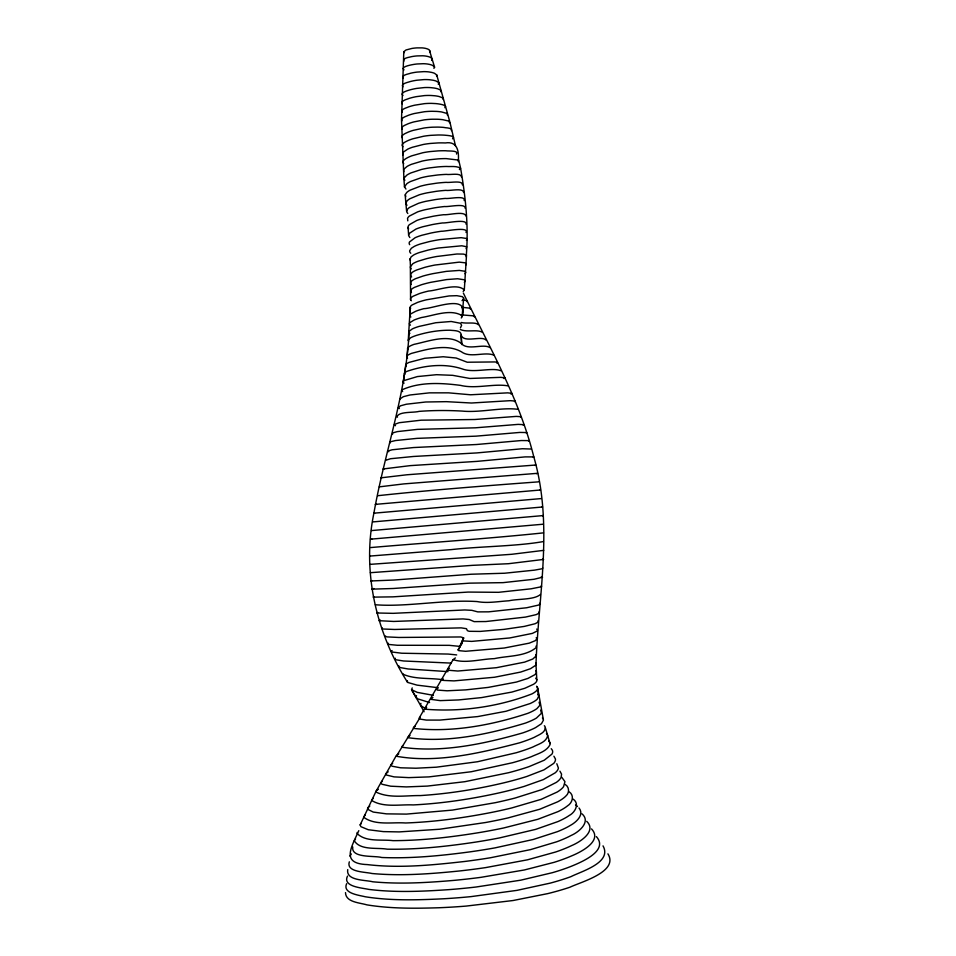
<?xml version="1.0" encoding="UTF-8"?>
<svg xmlns="http://www.w3.org/2000/svg" width="956" height="956" viewBox="0 0 956 956"><rect width="100%" height="100%" fill="white"/><g stroke="black" fill="none" stroke-linecap="round" stroke-linejoin="round"><path stroke-width="1.43" d="M411.343 300.722L410.566 299.694L410.363 266.76L412.825 263.736A44.824 8.508 -5.2 0 1 418.19 261.191L426.436 258.706A49.306 9.333 -5.2 0 1 436.725 256.495L456.956 253.997L463.505 254.093L466.528 255.073L464.305 290.038L463.17 291.484M460.445 327.848L461.617 325.339L460.517 323.283L451.196 321.479L435.769 322.734L419.039 326.426A60.694 8.616 -5.2 0 0 412.275 328.948L409.096 331.338C406.443 393.525 384.551 452.343 373.904 513.145C361.774 571.461 376.007 632.49 407.567 682.393L417.043 685.129L437.991 687.699M535.981 664.611C538.3 595.492 553.62 524.916 533.783 456.801C519.371 398.7 489.03 346.574 463.349 293.05M462.393 184.855C462.943 180.003 449.989 182.99 446.165 182.345A37.021 8.986 -5.2 0 0 436.94 183.134L427.941 184.496A33.663 8.198 -5.2 0 0 420.066 186.312L410.136 190.136A43.833 10.612 -5.2 0 0 406.85 192.383L405.308 194.474L405.774 196.661M410.865 316.998L410.005 316.006L410.244 307.294A51.206 8.198 -5.2 0 1 412.12 304.94L417.664 302.371A56.368 8.998 -5.2 0 1 426.292 299.826L449.117 295.93L456.849 295.679L462.441 296.683L463.648 298.26L462.095 316.603L461.294 317.966M466.086 248.763L466.648 246.732L461.784 245.788L438.434 248.01A47.92 9.357 -5.2 0 0 428.025 250.102L419.445 252.515A43.57 8.532 -5.2 0 0 413.554 255.049L411.056 256.913L410.064 259.255A56.906 11.114 -5.3 0 0 410.459 260.319M405.942 189.061L404.507 186.743L406.85 183.719A42.231 10.48 -5.2 0 1 410.506 181.521L420.795 177.864A32.444 8.09 -5.2 0 1 428.67 176.191L437.466 175.008A35.683 8.879 -5.2 0 1 446.344 174.386C450.252 175.079 460.72 172.498 461.497 176.86M402.584 745.596L402.106 747.245C442.246 752.97 483.951 743.947 522.669 732.929A147.523 22.108 -5.5 0 0 535.623 727.588L541.466 723.704L543.45 720.107L537.666 687.95L536.591 686.217M358.811 830.656C350.852 848.211 341.077 863.65 367.224 864.583C399.656 868.43 432.459 865.084 464.759 861.464A161.719 35.862 -5.4 0 0 490.476 857.747L530.544 849.621L556.715 841.782A125.845 28.537 -5.2 0 0 571.21 835.413C578.739 832.222 591.262 821.861 582.001 813.831M466.17 256.722C468.822 227.468 465.703 197.342 460.601 168.28C456.574 165.639 450.957 166.846 446.333 166.464A34.344 8.747 -5.2 0 0 437.848 166.918L429.304 167.933A31.225 7.971 -5.2 0 0 421.488 169.463L410.913 172.928A40.642 10.325 -5.2 0 0 406.933 175.067L403.994 178.067L404.794 180.421M408.63 235.056L408.021 226.978A50.298 10.994 -5.3 0 1 409.347 224.696L416.804 220.454A38.575 8.473 -5.2 0 1 424.177 218.171L433.45 216.199A42.422 9.285 -5.2 0 1 443.692 214.706C448.687 215.267 464.52 210.619 465.978 216.032M433.905 68.366L434.586 67.195L429.328 49.951A14.483 5.019 -5 0 0 427.057 48.804L425.814 48.445A13.229 4.577 -5.1 0 0 422.098 47.884L416.983 47.884A17.112 5.915 -5 0 0 411.905 48.445L406.013 49.975L403.791 51.743L401.508 119.703L403.934 179.346M485.959 340.049C481.8 335.317 463.923 343.312 461.21 335.281C461.461 330.095 453.694 330.716 450.228 330.238C438.828 330.107 427.44 332.079 416.553 335.377A62.14 8.449 -5.2 0 0 410.542 337.85L408.284 340.133A56.404 7.672 -5.2 0 0 408.666 341.125M462.095 316.603C469.97 293.062 433.857 308.609 423.926 308.645A57.802 8.891 -5.2 0 0 415.848 311.214L411.032 313.735A52.496 8.09 -5.2 0 0 410.005 316.006M408.284 340.133L410.244 307.294L410.65 308.358M537.332 687.065L538.754 696.088L537.248 699.147A144.189 19.12 -5.4 0 1 530.102 703.556L506.011 711.264L477.665 716.582L439.784 720.095L426.304 720.083L419.636 719.02L419.11 718.159L453.12 659.604L455.379 657.931M407.555 358.118A58.925 7.301 -5.1 0 1 406.981 357.687L407.71 347.876L408.881 346.753A63.61 8.257 -5.2 0 1 414.067 344.351C428.479 341.376 448.854 333.441 461.39 343.539C467.615 350.96 483.222 343.252 489.95 347.602M402.858 673.61L402.787 674.111C415.035 679.704 429.83 677.637 443.058 679.776M404.089 383.165L403.157 382.352L405.798 364.571A66.55 7.839 -5.2 0 1 409.156 362.372L424.703 358.297L443.178 356.743L456.179 358.022L467.221 362.228L494.766 361.942L497.61 362.336L496.869 363.184M357.162 832.485L357.03 833.417C365.778 842.344 381.48 839.213 393 840.647C422.361 840.611 451.614 837.121 480.545 832.365A158.361 32.516 -5.5 0 0 503.74 827.956L537.834 819.292L557.993 811.632A122.774 25.693 -5.3 0 0 567.601 805.788C572.525 802.813 574.592 795.296 569.083 791.783M544.334 725.712A113.752 17.806 -5.3 0 1 545.135 726.823C546.163 732.595 538.383 734.889 534.476 737.231A148.61 23.111 -5.5 0 1 519.562 742.824C480.115 753.053 436.82 763.474 396.346 756.256L420.341 717.108M407.806 213.487L406.635 211.766L407.196 209.699A47.047 10.839 -5.3 0 1 409.586 207.404L418.477 203.317A36.113 8.353 -5.2 0 1 426.221 201.238L435.458 199.565A39.71 9.166 -5.2 0 1 445.293 198.406C448.794 199.207 465.895 194.964 464.222 200.581M345.498 892.593C345.642 902.321 359.85 902.703 366.853 904.854C390.55 908.726 414.677 908.499 438.589 907.758A167.874 41.909 -5.2 0 0 466.146 906.085L513.037 900.528L547.728 893.621A131.235 33.615 -5.1 0 0 570.003 887.18C580.71 882.018 619.106 871.753 607.92 853.839M463.648 298.26L463.349 299.18M464.305 290.038C457.47 282.618 437.991 290.397 428.587 291.042A54.934 9.106 -5.2 0 0 419.481 293.564L413.267 296.157A49.915 8.281 -5.2 0 0 410.578 298.595L410.566 299.694M453.12 659.604C465.058 663.846 481.191 658.983 494.324 658.636C508.066 655.625 525.25 656.796 536.364 647.451L536.304 646.83A136.899 13.253 -5.3 0 0 535.91 646.22M536.22 637.676L536.854 638.775L535.456 640.592L529.265 643.149L504.218 648.025L465.632 651.275L458.641 650.63L458.175 649.71L459.346 648.562M461.533 644.44L463.624 637.879L460.792 636.959L398.855 637.461L386.75 636.887L384.814 635.8M462.847 307.414L462.047 308.824M407.71 347.876L407.567 348.916A57.611 7.493 -5.1 0 0 407.877 349.394M565.259 784.47C569.513 787.087 569.597 793.133 565.749 796.169A121.759 24.772 -5.3 0 1 557.754 801.773L539.674 809.266L507.803 817.978A157.274 31.429 -5.5 0 1 485.636 822.507L439.712 829.234L399.154 831.911L383.32 831.612L368.287 829.736L360.914 826.677L360.149 824.944L361.296 823.2M406.611 356.719L407.292 355.668A65.08 8.066 -5.2 0 1 411.594 353.35C427.165 349.31 446.607 343.395 461.461 351.832C470.388 358.428 484.835 351.354 493.87 355.154M405.798 364.571L405.953 366.017M360.149 824.944L375.971 791.437L396.238 755.706L398.795 753.842M537.63 688.87L537.2 689.826A143.03 18.128 -5.4 0 1 531.942 693.901C498.435 706.843 460.828 712.172 425.169 709.197L426.651 707.285M349.92 856.098L351.366 853.947M458.091 650.056L463.624 637.879L459.884 647.236L463.254 639.194L462.824 640.185L463.959 640.962L471.702 641.392L509.691 637.963L532.373 633.398L537.033 631.115L537.487 630.052L536.698 629.072M347.733 869.613C345.773 880.87 365.455 879.831 372.744 881.791C399.823 884.324 427.093 882.699 454.124 880.368A164.085 38.204 -5.3 0 0 480.94 877.333L524.282 869.984L554.145 862.324A127.961 30.508 -5.2 0 0 571.867 855.787C581.129 851.951 602.901 840.874 591.513 828.888M398.927 665.926L398.879 666.822L400.54 667.635L408.116 668.973L448.029 671.626M346.634 883.679C342.248 893.406 359.086 895.186 365.252 896.764C391.159 900.887 417.557 900.038 443.668 898.771A166.571 40.642 -5.2 0 0 471.105 896.609L517.017 890.359L550.202 883.129A130.124 32.564 -5.1 0 0 571.007 876.616C581.415 871.286 612.378 862.623 603.021 845.857M407.375 680.78L407.567 682.393M420.903 703.377L420.592 705.48L424.094 711.742M352.752 846.992C350.995 858.464 374.752 855.441 381.707 857.496C411.259 858.691 440.824 855.775 470.077 851.844A160.584 34.727 -5.4 0 0 495.053 847.864L533.269 839.476L557.479 831.636A124.818 27.569 -5.2 0 0 570.35 825.41C576.098 822.303 584.57 814.882 579.025 807.999M455.486 145.826L449.918 122.165L436.749 74.986L434.55 73.325A18.487 6.059 -5.1 0 0 431.658 72.405L428.933 71.927A16.826 5.521 -5.1 0 0 423.687 71.64L416.995 72.094A21.749 7.11 -5.1 0 0 410.757 73.194C408.606 74.078 401.257 74.795 403.002 78.201M349.322 861.822C345.893 872.338 365.503 871.848 371.992 873.509C401.102 876.162 430.427 873.915 459.43 870.976A162.89 37.021 -5.4 0 0 485.756 867.582L527.545 859.803L555.603 852.011A126.897 29.517 -5.2 0 0 571.724 845.546C580.101 842.057 597.046 831.266 586.697 821.312M449.667 122.738L448.675 121.053L442.819 119.691A26.398 7.684 -5.1 0 0 437.095 119.237L432.339 119.225A24.031 7.003 -5.1 0 0 424.201 119.87L413.805 121.926A31.118 9.022 -5.1 0 0 407.877 123.862C405.894 124.973 400.636 126.228 401.962 129.323M443.237 99.496L442.64 97.847L439.151 96.532A22.442 6.943 -5.1 0 0 434.884 95.779L431.144 95.492A20.423 6.322 -5.1 0 0 424.392 95.6L416.326 96.652A26.386 8.138 -5.1 0 0 409.323 98.349C407.16 99.412 400.564 100.392 402.118 103.798M474.714 316.854L472.778 315.791L461.055 314.835M347.506 876.09C342.2 886.762 362.252 887.873 368.753 889.391C395.33 892.689 422.217 891.446 448.854 889.642A165.304 39.411 -5.3 0 0 476.052 887.013L520.769 880.177L552.341 872.697A129.036 31.524 -5.1 0 0 571.628 866.148C581.846 861.93 608.864 850.601 596.377 836.596M416.505 695.61L415.872 696.9L417.473 698.776L429.591 702.552M436.522 75.99L436.749 74.986M464.341 282.355L465.142 280.956L464.425 279.797L457.589 278.758L446.739 279.558L430.798 282.319A53.524 9.19 -5.2 0 0 421.285 284.792L414.462 287.386A48.637 8.365 -5.2 0 0 411.02 289.871L411.403 292.62M465.632 265.218L466.337 263.88L465.309 262.84L459.262 262.135L434.872 265.051A50.704 9.297 -5.2 0 0 424.775 267.357L416.935 269.903A46.091 8.473 -5.2 0 0 412.156 272.448L410.662 274.264L411.152 276.451A60.288 11.078 -5.3 0 0 411.654 276.953M465.01 273.763L465.787 272.376L464.951 271.277L459.37 270.417L446.344 271.373L432.889 273.655A52.114 9.249 -5.2 0 0 423.054 276.045L415.681 278.626A47.358 8.425 -5.2 0 0 411.546 281.16L410.614 282.928L411.331 284.529M447.48 115.102L446.882 113.429L441.708 111.972A25.071 7.445 -5.1 0 0 436.486 111.398L432.064 111.29A22.836 6.8 -5.1 0 0 424.356 111.744L414.259 113.537A29.564 8.759 -5.1 0 0 408.343 115.318C406.276 116.429 400.528 117.6 401.926 120.826M355.548 838.878L354.294 840.814C360.567 850.637 376.939 847.386 387.18 849.167C416.708 849.717 446.177 846.514 475.347 842.14A159.461 33.615 -5.5 0 0 499.486 837.922L535.695 829.366L557.91 821.586A123.79 26.625 -5.3 0 0 569.143 815.54C574.998 812.588 579.969 803.841 573.158 799.097M463.003 299.658L462.035 300.638M440.919 91.776L440.692 90.163L437.705 88.812A21.116 6.668 -5.1 0 0 433.916 87.988L430.511 87.617A19.228 6.071 -5.1 0 0 424.261 87.582L416.613 88.418A24.844 7.815 -5.1 0 0 409.813 89.924C407.758 90.617 399.369 92.589 402.954 95.612M482.35 332.258C476.996 329.055 466.851 332.652 460.314 329.497M466.42 240.374L467.137 239.131L466.564 238.474L461.127 237.674L439.999 239.586A46.533 9.357 -5.2 0 0 429.531 241.545L420.688 243.876A42.315 8.532 -5.2 0 0 414.33 246.373L411.379 248.249L409.718 250.627A55.233 11.114 -5.3 0 0 410.303 252.754L410.769 253.244M412.227 687.902L411.57 689.67L420.592 705.48L425.743 708.755M508.281 385.913C494.097 383.248 476.028 389.188 460.589 385.388C441.266 382.89 419.768 381.671 401.819 389.929A71.103 7.086 -5.1 0 0 402.046 391.219L402.655 391.59M451.471 130.625C452.547 127.578 445.723 128.044 443.787 127.423A27.712 7.899 -5.1 0 0 437.573 127.1L432.494 127.196A25.238 7.206 -5.1 0 0 423.95 128.032L413.315 130.339A32.779 9.309 -5.2 0 0 408.475 132C406.408 133.111 400.217 134.856 402.38 138.058M470.758 309.242L469.372 308.107L461.856 307.294M463.66 192.503C463.517 187.484 449.75 191.152 445.819 190.352A38.36 9.082 -5.2 0 0 436.271 191.32L427.129 192.849A34.882 8.281 -5.2 0 0 419.278 194.797L409.837 198.764A45.434 10.731 -5.3 0 0 406.969 201.035L405.894 203.126L406.599 211.276M466.11 224.242C467.281 218.35 446.356 223.417 442.628 222.939A43.785 9.333 -5.2 0 0 432.255 224.588L423.066 226.691A39.817 8.508 -5.2 0 0 415.968 229.07L409.359 233.348A51.935 11.054 -5.3 0 0 408.642 235.594L409.825 237.53M465.202 208.289C465.823 202.863 448.388 207.153 444.588 206.52A41.06 9.237 -5.2 0 0 434.514 207.846L425.229 209.687A37.344 8.425 -5.2 0 0 417.641 211.874L409.431 216.044A48.672 10.922 -5.3 0 0 407.543 218.338L407.806 220.836M395.318 658.242L394.84 659.078L396.214 659.819L403.587 660.99L451.101 663.094M466.05 232.511C469.253 226.106 444.432 231.603 441.397 231.233A45.159 9.357 -5.2 0 0 430.941 233.037L421.895 235.26A41.06 8.52 -5.2 0 0 415.143 237.709L409.479 241.988A53.584 11.09 -5.3 0 0 409.395 244.186L409.694 244.688M365.312 814.715L363.639 817.201C375.015 825.757 392.056 822.005 405.583 822.985C434.155 821.957 462.549 818.049 490.583 812.612A156.21 30.353 -5.5 0 0 511.651 807.975L541.204 799.312L557.205 792.034A120.755 23.864 -5.3 0 0 563.574 786.668L564.96 781.638L561.674 777.144M443.022 678.617L442.293 679.847L443.62 680.433L454.028 680.887L494.539 677.242L520.721 672.056L530.496 668.698L535.527 665.4A139.433 15.188 -5.3 0 0 535.91 663.117L536.866 680.6A141.858 17.148 -5.4 0 1 533.46 684.317L524.88 688.248L511.842 692.084L481.561 697.593L458.617 699.935L440.202 700.629L430.833 699.326L432.913 697.414M478.347 324.682C475.49 321.706 466.349 323.941 461.354 322.495M429.614 52.329L430.164 50.991M466.827 301.606L466.946 300.746L463.421 299.957M458.306 161.648C459.107 151.466 457.685 140.938 445.281 142.958A30.353 8.281 -5.1 0 0 438.111 142.922L430.523 143.436A27.593 7.54 -5.1 0 0 423.197 144.487L412.335 147.284A35.91 9.763 -5.2 0 0 407.686 149.16L402.93 152.398L402.918 154.956M373.246 798.152L371.573 800.399C383.428 807.856 399.728 804.271 413.231 804.928C442.437 803.47 471.463 799.049 500 792.691A153.892 28.214 -5.5 0 0 524.282 786.37L543.343 779.606L555.149 772.854A118.759 22.084 -5.3 0 0 558.4 768.062L556.81 763.725M388.267 643.209L387.754 643.914L389.235 644.499L397.278 645.264L449.296 645.336L460.29 646.435M382.436 780.968L380.703 783.036L382.041 784.267L390.669 786.191L406.312 786.919L427.392 786.083L464.891 781.685L508.58 772.711A151.789 26.159 -5.5 0 0 529.242 766.545L544.275 760.199L551.935 754.117A116.763 20.339 -5.3 0 0 552.186 749.958L551.23 748.679M456.502 154.047C459.023 150.188 448.113 151.287 445.795 150.761A31.679 8.449 -5.1 0 0 438.171 150.881L430.224 151.562A28.8 7.696 -5.1 0 0 422.695 152.769L411.845 155.804A37.487 9.966 -5.2 0 0 407.364 157.776C405.499 158.72 400.958 161.361 403.707 163.667M438.242 84.236L438.9 82.73L436.163 81.081A19.801 6.369 -5.1 0 0 432.829 80.196L429.77 79.766A18.021 5.808 -5.1 0 0 424.022 79.599L416.84 80.232A23.303 7.469 -5.1 0 0 410.303 81.535C408.224 82.347 400.265 83.614 402.906 86.9M431.598 60.455L432.363 59.105L431.12 57.778A15.798 5.378 -5 0 0 428.384 56.619L426.938 56.273A14.424 4.911 -5.1 0 0 422.731 55.783L417.067 55.914A18.654 6.333 -5 0 0 411.57 56.643C409.526 57.348 402.094 57.922 403.898 61.136M517.901 409.323C501.876 407.077 480.259 412.896 462.19 411.08C447.862 410.291 433.474 410.291 419.158 411.379C413.219 412.98 399.13 411.2 396.824 416.804A75.596 6.142 -5.1 0 0 397.505 417.115M444.827 107.693C447.444 105.638 441.899 104.515 440.489 104.252A23.757 7.206 -5.1 0 0 435.745 103.583L431.658 103.379A21.63 6.573 -5.1 0 0 424.428 103.654L414.677 105.196A28.011 8.473 -5.1 0 0 408.821 106.809C406.706 107.909 400.504 108.984 401.974 112.318M369.793 806.111L367.737 807.701L367.594 809.254L373.234 812.062L386.475 813.867L406.408 814.106L452.427 810.091L495.387 802.67A155.147 29.301 -5.5 0 0 515.26 797.985L542.434 789.417L556.332 782.39A119.751 22.968 -5.3 0 0 561.124 777.312L561.566 774.121L559.917 771.169M437.956 688.045L436.534 689.407L437.454 690.089L447.145 690.794L465.775 689.874L488.181 687.412L516.455 682.046L527.867 678.437L534.655 674.817A140.651 16.168 -5.4 0 0 536.256 671.459L535.778 670.694M370.354 572.692L472.455 565.343L508.413 563.717L543.629 559.427L542.673 559.057M392.665 763.235L390.849 765.123L392.115 766.222L400.588 767.799L415.956 768.218L436.318 767.19L477.582 761.729L516.18 752.766A149.674 24.115 -5.5 0 0 533.03 746.935C538.18 744.174 546.199 742.274 547.645 735.809A114.756 18.642 -5.3 0 0 546.45 733.419M459.394 169.594L460.601 168.28L458.713 160.106L446.153 158.6A33.018 8.604 -5.1 0 0 438.075 158.875L429.818 159.724A30.018 7.839 -5.1 0 0 422.122 161.098L411.367 164.348A39.065 10.158 -5.2 0 0 407.113 166.416L403.635 169.367L403.826 171.745M449.44 668.232L447.767 669.535L448.041 670.216L457.852 671.028L496.463 667.694L524.617 662.126L532.767 659.031L536.065 656.067A138.178 14.221 -5.3 0 0 535.802 654.705M378.397 789.262L376.294 790.732L376.15 792.13C389.522 798.583 405.798 795.38 420.246 795.583C448.603 793.779 476.769 789.286 504.41 782.701A152.852 27.186 -5.5 0 0 526.911 776.439L543.964 769.855L553.679 763.426A117.755 21.199 -5.3 0 0 555.412 758.956L553.918 756.22M415.107 726.297L413.422 727.42L413.518 728.388C451.71 732.69 491.527 725.329 527.939 713.296A145.312 20.112 -5.4 0 0 537.009 708.539L539.925 705.193L539.1 702.206M500.789 370.737C491.85 367.056 473.662 373.461 461.927 368.813C444.182 363.053 424.153 365.419 406.778 371.406A68.031 7.6 -5.1 0 0 404.412 373.461L404.782 374.37M392.091 650.546L391.112 651.335L392.091 652.016L401.711 653.223L448.161 654.059L456.681 654.92M388.148 771.827L385.65 773.834L386.451 775.029L394.063 776.881L408.798 777.622L428.981 776.893L471.296 771.731L512.512 762.733A150.737 25.131 -5.5 0 0 531.285 756.71C537.81 753.698 546.246 751.655 549.915 744.903A115.76 19.49 -5.3 0 0 548.744 741.079M382.352 627.984L381.695 628.57L383.153 629.012L394.577 629.466L461.198 627.865L466.468 628.69L467.365 630.649L469.133 631.295L480.175 631.414L503.991 629.371L524.246 626.419L535.073 623.742L537.929 622.225L537.941 620.838M452.547 138.823C456.538 135.692 446.452 135.417 444.612 135.178A29.039 8.102 -5.1 0 0 437.92 134.999L430.702 135.346A26.386 7.373 -5.1 0 0 423.616 136.242L412.825 138.799A34.344 9.548 -5.2 0 0 408.057 140.568C406.049 141.524 399.907 144.009 402.966 146.794M514.483 401.64L515.129 401.042L510.241 400.672L471.439 403.014L446.38 401.663L425.707 401.998L406.348 404.221L400.397 405.834L398.329 407.865A74.09 6.477 -5.1 0 0 399.369 408.559M520.673 417.258L521.247 416.708L516.216 416.41L474.797 419.505L421.166 420.186L399.19 422.707L394.374 424.464L395.485 425.707M410.04 735.379L407.555 737.626C446.643 743.242 487.799 734.471 525.453 723.083A146.423 21.104 -5.5 0 0 536.471 718.028L541.466 713.26L540.654 710.093M526.302 433.056L526.744 432.554L519.873 432.423L476.016 436.151L417.043 438.362L395.569 440.549L390.526 441.744L389.821 442.305L390.359 442.795M531.273 449.045L522.418 448.734L476.769 452.929L413.518 456.466L390.55 458.725L385.638 460.326M375.361 604.754C406.599 607.239 443.644 599.448 477.02 601.551C487.524 603.559 498.315 601.42 508.855 600.786C518.14 598.719 534.308 599.95 540.439 594.477M504.039 378.564L505.019 377.895L500.825 377.345L469.85 378.468L452.654 375.326L436.522 374.692L417.414 376.568L404.472 380.428A69.513 7.349 -5.1 0 0 403.157 382.352M510.898 394.003L511.902 393.346L507.696 392.856L470.579 394.78L448.591 392.844L429.399 392.856L410.016 394.983L403.372 396.68L400.002 398.915A72.596 6.788 -5.1 0 0 400.098 399.321M523.255 425.241L524.151 424.679L518.176 424.38L475.467 427.81L417.485 429.375L397.338 431.61L392.677 432.913L392.629 434.084M377.668 612.485L376.795 612.987L393.155 613.334L464.747 609.964L471.882 610.334L477.773 611.888L488.624 611.84L526.637 607.765L538.359 605.124L539.817 604.335L539.566 603.284M528.584 441.122L529.337 440.62L521.295 440.537L476.458 444.516L413.506 447.551L392.115 449.786L387.55 451.113L388.734 451.734M533.245 457.207L533.866 456.908L525.119 456.896L476.96 461.378L410.196 465.632L383.033 468.978L383.894 469.265M380.392 620.097L379.078 620.695L393.705 621.448L462.991 618.914L469.229 619.512L474.14 621.627L485.875 621.531L525.489 617.086L536.137 614.648L538.873 613.286L538.73 612.079M370.044 556.057L451.387 549.604C481.262 546.282 516.109 546.378 543.426 541.562M374.31 596.687L373.163 597.13L392.952 596.855L468.07 592.075L498.554 592.314L531.082 588.812L540.092 587.02L541.574 586.41L541.287 585.646M534.978 465.417L535.802 465.022L406.945 474.774L380.87 477.833L381.516 478.06M538.503 481.86C488.624 485.54 426.842 490.368 377.763 495.71M370.378 564.339L511.842 554.277L543.725 550.357M536.471 473.686L537.607 473.316L403.814 483.903L379.233 486.867M372.254 580.579L370.844 580.961L393.932 580.041L471.081 574.233L504.613 573.23L534.547 570.135L542.243 568.736L542.769 567.972M373.784 588.538L371.884 589.159L393.298 588.49L469.623 583.148L503.035 582.646L534.081 579.264L542.554 577.209L541.347 576.635M541.192 498.578L373.653 513.205L374.585 513.205M539.626 490.249L540.487 489.998L375.242 504.386L376.592 504.469M370.725 547.561C423.95 542.948 489.114 538.598 543.51 532.862M541.933 507.086L542.59 506.991L372.852 521.916M371.848 539.017L370.498 539.184L543.378 524.199M371.478 530.58L543.271 515.571L542.434 515.631M433.319 695.323L417.27 692.371L411.57 689.67L416.625 698.167M403.97 69.907C400.397 67.016 409.228 65.367 411.188 64.9A20.207 6.728 -5.1 0 1 417.067 63.98L423.257 63.705A15.631 5.222 -5.1 0 1 427.977 64.1L429.626 64.422A17.112 5.712 -5 0 1 432.865 65.57L434.586 67.195M404.424 52.628L403.791 51.743M575.524 805.012L577.472 806.446M410.435 325.16L409.885 324.693A53.799 7.959 -5.2 0 1 410.028 322.531L414.044 320.069A59.236 8.759 -5.2 0 1 421.5 317.523C434.179 315.528 450.611 308.537 462.166 315.719M406.969 205.277L405.894 203.604L405.189 194.952M535.659 678.127L536.842 679.74M537.738 694.235L538.754 696.088M542.41 717.932L543.163 718.996M408.594 228.974L407.997 227.504M550.047 743.577L545.446 727.982M461.031 336.393L461.724 344.578L461.27 334.875M403.874 178.509L404.496 187.197M410.076 258.694L410.542 267.859A58.591 11.102 -5.3 0 0 411.307 268.887M409.897 333.357A55.101 7.827 -5.2 0 1 409.096 331.338"/></g></svg>
